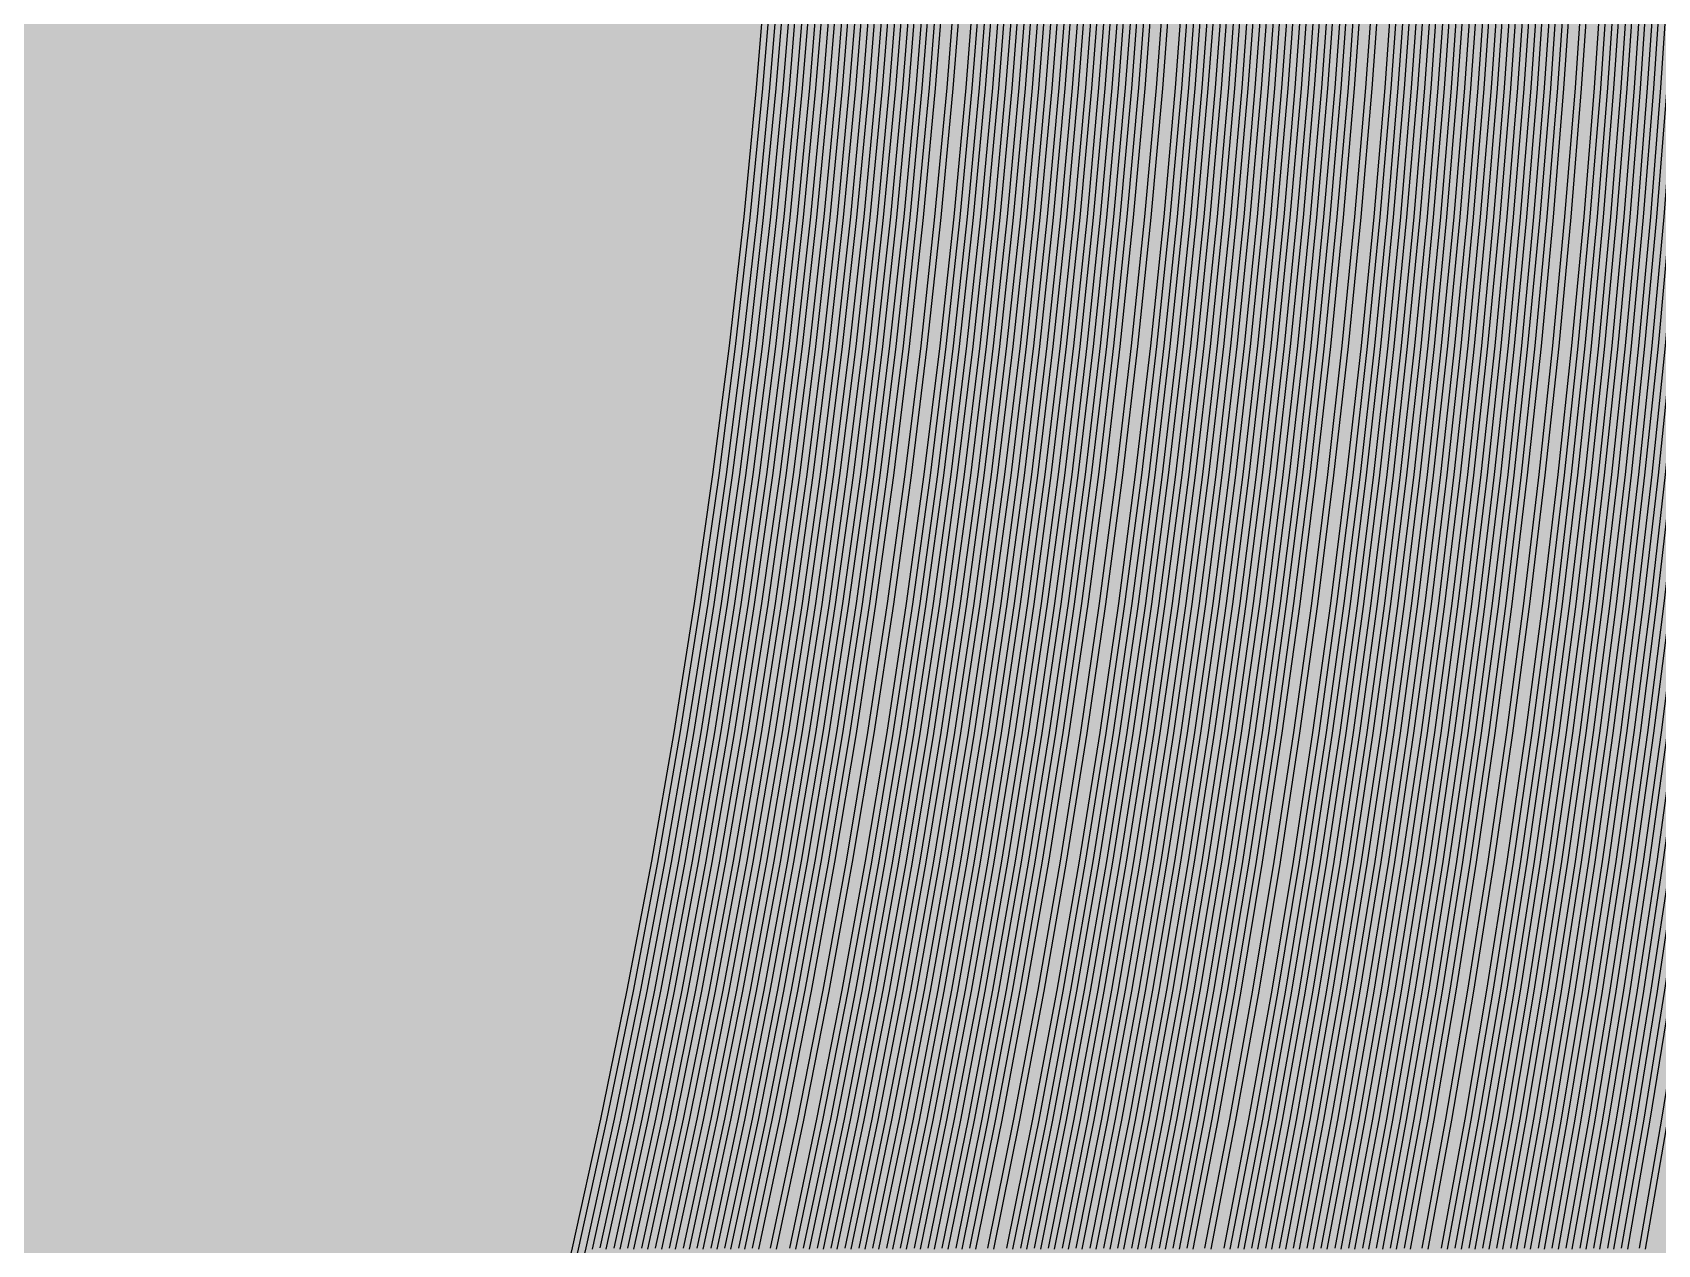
# Model space of a CAD drawing. Header units: metres. Extents: x -7231 to 10969, y -37556 to 1873.
# Drawn here: x -269 to 285, y -578 to -164 of the extents above; entities that cross this region are included whole.
import ezdxf

# ---------------------------------------------------------------- set-up
doc = ezdxf.new("R2010")
doc.units = ezdxf.units.M
doc.layers.add('Metal1', color=4, linetype='CONTINUOUS')
doc.layers.add('Polyimide', color=7, linetype='CONTINUOUS')

msp = doc.modelspace()

# ---------------------------------------------------------------- hatches: boundary and pattern name
at = {"layer": 'Polyimide'}
msp.add_hatch(color=7, dxfattribs=at).paths.add_polyline_path([(4065.69, -468), (4066.67, -501.99), (4068.51, -535.99), (4071.41, -569.99), (4075.54, -603.99), (4081.04, -637.99), (4088.01, -671.99), (4096.52, -705.98), (4106.62, -739.98), (4118.33, -773.98), (4131.63, -807.98), (4146.49, -841.98), (4162.87, -875.98), (4180.68, -909.97), (4199.83, -943.97), (4220.22, -977.97), (4241.73, -1011.97), (4264.21, -1045.97), (4287.52, -1079.96), (4311.51, -1113.96), (4336.01, -1147.96), (4360.86, -1181.96), (4385.88, -1215.96), (4410.89, -1249.96), (4435.74, -1283.95), (4460.24, -1317.95), (4484.23, -1351.95), (4507.54, -1385.95), (4530.02, -1419.95), (4551.53, -1453.94), (4571.92, -1487.94), (4591.07, -1521.94), (4608.88, -1555.94), (4625.26, -1589.94), (4640.12, -1623.94), (4653.42, -1657.93), (4665.13, -1691.93), (4675.23, -1725.93), (4683.74, -1759.93), (4690.71, -1793.93), (4696.21, -1827.93), (4700.34, -1861.92), (4703.24, -1895.92), (4705.08, -1929.92), (4706.06, -1963.92), (4706.44, -1997.92), (4706.5, -2031.91), (4706.5, -4793.02), (4709.95, -4838.39), (4720.22, -4882.71), (4737.08, -4924.98), (4760.13, -4964.2), (4788.85, -4999.49), (4822.58, -5030.03), (4860.53, -5055.12), (4901.85, -5074.18), (4901.85, -5074.18), (4970.68, -5105.23), (5034.7, -5145.26), (5092.76, -5193.54), (5143.8, -5249.19), (5186.89, -5311.2), (5221.24, -5378.44), (5246.23, -5449.69), (5261.41, -5523.66), (5266.5, -5599), (5261.41, -5674.34), (5246.23, -5748.31), (5221.24, -5819.56), (5186.89, -5886.8), (5143.8, -5948.81), (5092.76, -6004.46), (5034.7, -6052.74), (4970.68, -6092.77), (4901.85, -6123.82), (4860.53, -6142.88), (4822.58, -6167.97), (4788.85, -6198.51), (4760.13, -6233.8), (4737.08, -6273.02), (4720.22, -6315.29), (4709.95, -6359.61), (4706.5, -6404.98), (4706.5, -9221.52), (4709.95, -9266.88), (4720.22, -9311.21), (4737.08, -9353.47), (4760.13, -9392.7), (4788.85, -9427.98), (4822.58, -9458.52), (4860.53, -9483.61), (4901.85, -9502.67), (4970.68, -9533.72), (5034.7, -9573.75), (5092.76, -9622.03), (5143.8, -9677.68), (5186.89, -9739.69), (5221.24, -9806.94), (5246.23, -9878.19), (5261.41, -9952.16), (5266.5, -10027.49), (5261.41, -10102.83), (5246.23, -10176.8), (5221.24, -10248.05), (5186.89, -10315.3), (5143.8, -10377.31), (5092.76, -10432.96), (5034.7, -10481.24), (4970.68, -10521.27), (4901.85, -10552.32), (4860.53, -10571.38), (4822.58, -10596.46), (4788.85, -10627), (4760.13, -10662.29), (4737.08, -10701.52), (4720.22, -10743.78), (4709.95, -10788.1), (4706.5, -10833.47), (4706.5, -13650.01), (4709.95, -13695.38), (4720.22, -13739.7), (4737.08, -13781.96), (4760.13, -13821.19), (4788.85, -13856.48), (4822.58, -13887.02), (4860.53, -13912.11), (4901.85, -13931.17), (4970.68, -13962.22), (5034.7, -14002.25), (5092.76, -14050.53), (5143.8, -14106.18), (5186.89, -14168.19), (5221.24, -14235.43), (5246.23, -14306.68), (5261.41, -14380.65), (5266.5, -14455.99), (5261.41, -14531.33), (5246.23, -14605.29), (5221.24, -14676.55), (5186.89, -14743.79), (5143.8, -14805.8), (5092.76, -14861.45), (5034.7, -14909.73), (4970.68, -14949.76), (4901.85, -14980.81), (4860.53, -14999.87), (4822.58, -15024.96), (4788.85, -15055.5), (4760.13, -15090.79), (4737.08, -15130.01), (4720.22, -15172.27), (4709.95, -15216.6), (4706.5, -15261.97), (4706.5, -15455.99), (4720.95, -15750.04), (4764.14, -16041.26), (4835.68, -16326.84), (4934.86, -16604.04), (5060.74, -16870.18), (5212.09, -17122.7), (5387.47, -17359.17), (5585.18, -17577.31), (5803.32, -17775.02), (6039.79, -17950.4), (6292.31, -18101.75), (6558.45, -18227.63), (6835.65, -18326.81), (7121.23, -18398.34), (7412.45, -18441.54), (7706.5, -18455.99), (9969.01, -18455.99), (10047.42, -18459.84), (10125.08, -18471.36), (10201.23, -18490.44), (10275.15, -18516.89), (10346.12, -18550.45), (10413.46, -18590.81), (10476.52, -18637.58), (10534.69, -18690.3), (10587.41, -18748.47), (10634.18, -18811.53), (10674.54, -18878.87), (10708.11, -18949.84), (10734.56, -19023.76), (10753.63, -19099.92), (10765.15, -19177.58), (10769.01, -19255.99), (10769.01, -20895.8), (10730.24, -20951.41), (10694.6, -21009.08), (10662.21, -21068.63), (10633.17, -21129.89), (10607.55, -21192.66), (10585.45, -21256.74), (10566.93, -21321.96), (10552.05, -21388.09), (10540.84, -21454.95), (10533.35, -21522.33), (10529.6, -21590.02), (10529.6, -21657.81), (10533.35, -21725.5), (10540.84, -21792.87), (10552.05, -21859.73), (10566.93, -21925.87), (10585.45, -21991.08), (10607.55, -22055.17), (10633.17, -22117.94), (10662.21, -22179.19), (10694.6, -22238.74), (10730.24, -22296.41), (10769.01, -22352.03), (10769.01, -32454.24), (10728.74, -32510.49), (10691.72, -32568.92), (10658.05, -32629.35), (10627.85, -32691.58), (10601.2, -32755.42), (10578.21, -32820.67), (10558.93, -32887.1), (10543.44, -32954.52), (10531.77, -33022.71), (10523.97, -33091.44), (10520.07, -33160.51), (10520.07, -33229.69), (10523.97, -33298.75), (10531.77, -33367.49), (10543.44, -33435.67), (10558.93, -33503.09), (10578.21, -33569.53), (10601.2, -33634.77), (10627.85, -33698.61), (10658.05, -33760.85), (10691.72, -33821.28), (10728.74, -33879.71), (10769.01, -33935.96), (10769.01, -36556), (10765.15, -36634.41), (10753.63, -36712.07), (10734.56, -36788.23), (10708.11, -36862.15), (10674.54, -36933.12), (10634.18, -37000.46), (10587.41, -37063.51), (10534.69, -37121.69), (10476.52, -37174.41), (10413.46, -37221.18), (10346.12, -37261.54), (10275.15, -37295.1), (10201.23, -37321.55), (10125.08, -37340.63), (10047.42, -37352.15), (9969.01, -37356), (-6231.01, -37356), (-6309.42, -37352.15), (-6387.08, -37340.63), (-6463.23, -37321.55), (-6537.15, -37295.1), (-6608.12, -37261.54), (-6675.46, -37221.18), (-6738.52, -37174.41), (-6796.69, -37121.69), (-6849.41, -37063.51), (-6896.18, -37000.46), (-6936.54, -36933.12), (-6970.11, -36862.15), (-6996.56, -36788.23), (-7015.63, -36712.07), (-7027.15, -36634.41), (-7031.01, -36556), (-7031.01, -33936), (-6990.74, -33879.75), (-6953.7, -33821.31), (-6920.03, -33760.88), (-6889.82, -33698.64), (-6863.18, -33634.8), (-6840.18, -33569.55), (-6820.9, -33503.11), (-6805.4, -33435.69), (-6793.74, -33367.49), (-6785.94, -33298.75), (-6782.03, -33229.68), (-6782.03, -33160.5), (-6785.94, -33091.43), (-6793.74, -33022.69), (-6805.4, -32954.5), (-6820.9, -32887.07), (-6840.18, -32820.63), (-6863.18, -32755.39), (-6889.82, -32691.54), (-6920.03, -32629.3), (-6953.7, -32568.87), (-6990.74, -32510.43), (-7031.01, -32454.18), (-7031.01, -22364.83), (-6990.74, -22308.58), (-6953.7, -22250.14), (-6920.03, -22189.71), (-6889.82, -22127.47), (-6863.18, -22063.62), (-6840.18, -21998.38), (-6820.9, -21931.94), (-6805.4, -21864.51), (-6793.74, -21796.32), (-6785.94, -21727.58), (-6782.03, -21658.51), (-6782.03, -21589.33), (-6785.94, -21520.26), (-6793.74, -21451.52), (-6805.4, -21383.32), (-6820.9, -21315.9), (-6840.18, -21249.46), (-6863.18, -21184.21), (-6889.82, -21120.37), (-6920.03, -21058.13), (-6953.7, -20997.7), (-6990.74, -20939.26), (-7031.01, -20883.01), (-7031.01, -19255.99), (-7027.15, -19177.58), (-7015.63, -19099.92), (-6996.56, -19023.76), (-6970.11, -18949.84), (-6936.54, -18878.87), (-6896.18, -18811.53), (-6849.41, -18748.47), (-6796.69, -18690.3), (-6738.52, -18637.58), (-6675.46, -18590.81), (-6608.12, -18550.45), (-6537.15, -18516.89), (-6463.23, -18490.44), (-6387.08, -18471.36), (-6309.42, -18459.84), (-6231.01, -18455.99), (-3968.5, -18455.99), (-3674.45, -18441.54), (-3383.23, -18398.34), (-3097.65, -18326.81), (-2820.45, -18227.63), (-2554.31, -18101.75), (-2301.79, -17950.4), (-2065.32, -17775.02), (-1847.18, -17577.31), (-1649.47, -17359.17), (-1474.09, -17122.7), (-1322.74, -16870.18), (-1196.86, -16604.04), (-1097.68, -16326.84), (-1026.14, -16041.26), (-982.95, -15750.04), (-968.5, -15455.99), (-968.5, -15261.97), (-971.95, -15216.6), (-982.22, -15172.27), (-999.08, -15130.01), (-1022.13, -15090.79), (-1050.85, -15055.5), (-1084.58, -15024.96), (-1122.53, -14999.87), (-1163.85, -14980.81), (-1232.68, -14949.76), (-1296.7, -14909.73), (-1354.76, -14861.45), (-1405.8, -14805.8), (-1448.89, -14743.79), (-1483.24, -14676.55), (-1508.23, -14605.29), (-1523.41, -14531.33), (-1528.5, -14455.99), (-1523.41, -14380.65), (-1508.23, -14306.68), (-1483.24, -14235.43), (-1448.89, -14168.19), (-1405.8, -14106.18), (-1354.76, -14050.53), (-1296.7, -14002.25), (-1232.68, -13962.22), (-1163.85, -13931.17), (-1122.53, -13912.11), (-1084.58, -13887.02), (-1050.85, -13856.48), (-1022.13, -13821.19), (-999.08, -13781.96), (-982.22, -13739.7), (-971.95, -13695.38), (-968.5, -13650.01), (-968.5, -12309.64), (-971.95, -12264.27), (-982.22, -12219.94), (-999.08, -12177.68), (-1022.13, -12138.46), (-1050.85, -12103.17), (-1084.58, -12072.63), (-1122.53, -12047.54), (-1163.85, -12028.48), (-1232.68, -11997.43), (-1296.7, -11957.4), (-1354.76, -11909.12), (-1405.8, -11853.47), (-1448.89, -11791.46), (-1483.24, -11724.22), (-1508.23, -11652.96), (-1523.41, -11579), (-1528.5, -11503.66), (-1523.41, -11428.32), (-1508.23, -11354.35), (-1483.24, -11283.1), (-1448.89, -11215.86), (-1405.8, -11153.85), (-1354.76, -11098.2), (-1296.7, -11049.92), (-1232.68, -11009.89), (-1163.85, -10978.84), (-1122.53, -10959.78), (-1084.58, -10934.69), (-1050.85, -10904.15), (-1022.13, -10868.86), (-999.08, -10829.63), (-982.22, -10787.37), (-971.95, -10743.05), (-968.5, -10697.68), (-968.5, -9357.31), (-971.95, -9311.94), (-982.22, -9267.62), (-999.08, -9225.35), (-1022.13, -9186.13), (-1050.85, -9150.84), (-1084.58, -9120.3), (-1122.53, -9095.21), (-1163.85, -9076.15), (-1163.85, -9076.15), (-1232.68, -9045.1), (-1296.7, -9005.07), (-1354.76, -8956.79), (-1405.8, -8901.14), (-1448.89, -8839.13), (-1483.24, -8771.89), (-1508.23, -8700.64), (-1523.41, -8626.67), (-1528.5, -8551.33), (-1523.41, -8475.99), (-1508.23, -8402.02), (-1483.24, -8330.77), (-1448.89, -8263.53), (-1405.8, -8201.52), (-1354.76, -8145.87), (-1296.7, -8097.59), (-1232.68, -8057.56), (-1163.85, -8026.51), (-1163.85, -8026.51), (-1122.53, -8007.45), (-1084.58, -7982.36), (-1050.85, -7951.82), (-1022.13, -7916.53), (-999.08, -7877.31), (-982.22, -7835.04), (-971.95, -7790.72), (-968.5, -7745.35), (-968.5, -6404.98), (-971.95, -6359.61), (-982.22, -6315.29), (-999.08, -6273.02), (-1022.13, -6233.8), (-1050.85, -6198.51), (-1084.58, -6167.97), (-1122.53, -6142.88), (-1163.85, -6123.82), (-1163.85, -6123.82), (-1232.68, -6092.77), (-1296.7, -6052.74), (-1354.76, -6004.46), (-1405.8, -5948.81), (-1448.89, -5886.8), (-1483.24, -5819.56), (-1508.23, -5748.31), (-1523.41, -5674.34), (-1528.5, -5599), (-1523.41, -5523.66), (-1508.23, -5449.69), (-1483.24, -5378.44), (-1448.89, -5311.2), (-1405.8, -5249.19), (-1354.76, -5193.54), (-1296.7, -5145.26), (-1232.68, -5105.23), (-1163.85, -5074.18), (-1163.85, -5074.18), (-1122.53, -5055.12), (-1084.58, -5030.03), (-1050.85, -4999.49), (-1022.13, -4964.2), (-999.08, -4924.98), (-982.22, -4882.71), (-971.95, -4838.39), (-968.5, -4793.02), (-968.5, -2031.91), (-968.44, -1997.92), (-968.06, -1963.92), (-967.05, -1929.92), (-965.18, -1895.92), (-962.22, -1861.92), (-958.01, -1827.93), (-952.41, -1793.93), (-945.31, -1759.93), (-936.64, -1725.93), (-926.35, -1691.93), (-914.43, -1657.93), (-900.88, -1623.94), (-885.74, -1589.94), (-869.05, -1555.94), (-850.91, -1521.94), (-831.4, -1487.94), (-810.63, -1453.94), (-788.72, -1419.95), (-765.82, -1385.95), (-742.07, -1351.95), (-717.63, -1317.95), (-692.67, -1283.95), (-667.36, -1249.96), (-641.88, -1215.96), (-616.39, -1181.96), (-591.08, -1147.96), (-566.12, -1113.96), (-541.68, -1079.96), (-517.93, -1045.97), (-495.03, -1011.97), (-473.12, -977.97), (-452.35, -943.97), (-432.84, -909.97), (-414.7, -875.98), (-398.01, -841.98), (-382.87, -807.98), (-369.32, -773.98), (-357.4, -739.98), (-347.11, -705.98), (-338.44, -671.99), (-331.34, -637.99), (-325.74, -603.99), (-321.53, -569.99), (-318.57, -535.99), (-316.7, -501.99), (-315.69, -468), (-315.31, -434), (-315.25, -400), (-315.25, 401), (-315.25, 451), (-315.25, 1644), (-270.25, 1644), (-270.03, 1637.13), (-269.35, 1630.29), (-268.23, 1623.52), (-266.67, 1616.82), (-264.68, 1610.25), (-262.26, 1603.82), (-259.42, 1597.56), (-256.18, 1591.5), (-252.55, 1585.67), (-248.55, 1580.08), (-244.19, 1574.77), (-239.5, 1569.75), (-234.48, 1565.06), (-229.17, 1560.7), (-223.58, 1556.7), (-217.75, 1553.07), (-211.69, 1549.83), (-205.43, 1546.99), (-199, 1544.57), (-192.43, 1542.58), (-185.73, 1541.02), (-178.96, 1539.9), (-172.12, 1539.22), (-165.25, 1539), (-158.38, 1539.22), (-151.54, 1539.9), (-144.77, 1541.02), (-138.07, 1542.58), (-131.5, 1544.57), (-125.07, 1546.99), (-118.81, 1549.83), (-112.75, 1553.07), (-106.92, 1556.7), (-101.33, 1560.7), (-96.02, 1565.06), (-91, 1569.75), (-86.31, 1574.77), (-81.95, 1580.08), (-77.95, 1585.67), (-74.32, 1591.5), (-71.08, 1597.56), (-68.24, 1603.82), (-65.82, 1610.25), (-63.83, 1616.82), (-62.27, 1623.52), (-61.15, 1630.29), (-60.47, 1637.13), (-60.25, 1644), (1853, 1644), (1853, 1573), (3815.25, 1573), (3815.46, 1579.54), (3816.11, 1586.05), (3817.17, 1592.51), (3818.66, 1598.88), (3820.56, 1605.14), (3822.86, 1611.27), (3825.56, 1617.23), (3828.65, 1623), (3832.1, 1628.56), (3835.91, 1633.88), (3840.07, 1638.93), (3844.54, 1643.71), (3849.32, 1648.18), (3854.37, 1652.34), (3859.69, 1656.15), (3865.25, 1659.6), (3871.02, 1662.69), (3876.98, 1665.39), (3883.11, 1667.69), (3889.37, 1669.59), (3895.74, 1671.08), (3902.2, 1672.14), (3908.71, 1672.79), (3915.25, 1673), (3921.79, 1672.79), (3928.3, 1672.14), (3934.76, 1671.08), (3941.13, 1669.59), (3947.39, 1667.69), (3953.52, 1665.39), (3959.48, 1662.69), (3965.25, 1659.6), (3970.81, 1656.15), (3976.13, 1652.34), (3981.18, 1648.18), (3985.96, 1643.71), (3990.43, 1638.93), (3994.59, 1633.88), (3998.4, 1628.56), (4001.85, 1623), (4004.94, 1617.23), (4007.64, 1611.27), (4009.94, 1605.14), (4011.84, 1598.88), (4013.33, 1592.51), (4014.39, 1586.05), (4015.04, 1579.54), (4015.25, 1573), (4065.25, 1573), (4065.25, 451), (4065.25, 401), (4065.25, -400), (4065.31, -434), (4065.69, -468)])

# ---------------------------------------------------------------- linework, layer by layer
at = {"layer": 'Metal1'}
for points in [[(-276.19, -1151.13), (-257.02, -1107.12), (-238.63, -1063.12), (-221, -1019.11), (-204.12, -975.11), (-187.98, -931.1), (-172.59, -887.1), (-157.93, -843.09), (-143.99, -799.09), (-130.78, -755.08), (-118.27, -711.08), (-106.48, -667.07), (-95.39, -623.07), (-84.99, -579.06), (-75.29, -535.06), (-66.27, -491.05), (-57.94, -447.05), (-50.29, -403.05), (-43.32, -359.04), (-37.02, -315.04), (-31.39, -271.03), (-26.42, -227.03), (-22.13, -183.02), (-18.5, -139.02)], [(-16.5, -139.17), (-20.14, -183.2), (-24.43, -227.24), (-29.4, -271.27), (-35.03, -315.31), (-41.34, -359.34), (-48.32, -403.37), (-55.97, -447.41), (-64.31, -491.44), (-73.33, -535.47), (-83.04, -579.51), (-93.44, -623.54), (-104.54, -667.58), (-116.35, -711.61), (-128.86, -755.64), (-142.08, -799.68), (-156.03, -843.71), (-170.7, -887.74), (-186.1, -931.78), (-202.24, -975.81), (-219.13, -1019.84), (-236.78, -1063.87), (-255.19, -1107.91), (-274.36, -1151.94)], [(-270.87, -1151.13), (-251.76, -1107.12), (-233.42, -1063.12), (-215.84, -1019.11), (-199.01, -975.11), (-182.93, -931.1), (-167.59, -887.1), (-152.97, -843.09), (-139.08, -799.09), (-125.9, -755.08), (-113.44, -711.08), (-101.68, -667.07), (-90.62, -623.07), (-80.26, -579.06), (-70.59, -535.06), (-61.6, -491.05), (-53.29, -447.05), (-45.67, -403.05), (-38.71, -359.04), (-32.43, -315.04), (-26.82, -271.03), (-21.87, -227.03), (-17.59, -183.02), (-13.97, -139.02)], [(-11.98, -139.17), (-15.6, -183.2), (-19.88, -227.24), (-24.83, -271.27), (-30.45, -315.31), (-36.74, -359.34), (-43.69, -403.37), (-51.32, -447.41), (-59.64, -491.44), (-68.63, -535.47), (-78.31, -579.51)], [(-75.53, -579.06), (-65.88, -535.06), (-56.92, -491.06), (-48.65, -447.05), (-41.04, -403.05), (-34.11, -359.04), (-27.85, -315.04), (-22.25, -271.03), (-17.32, -227.03), (-13.05, -183.03), (-9.45, -139.02)], [(-7.45, -139.17), (-11.06, -183.2), (-15.33, -227.24), (-20.27, -271.27), (-25.87, -315.31), (-32.13, -359.34), (-39.07, -403.37), (-46.68, -447.41), (-54.96, -491.44), (-63.93, -535.47), (-73.58, -579.51)], [(-70.8, -579.07), (-61.18, -535.06), (-52.25, -491.06), (-44, -447.05), (-36.42, -403.05), (-29.51, -359.04), (-23.27, -315.04), (-17.69, -271.03), (-12.77, -227.03), (-8.52, -183.03), (-4.92, -139.02)], [(-2.93, -139.17), (-6.53, -183.2), (-10.78, -227.24), (-15.7, -271.27), (-21.28, -315.3), (-27.53, -359.34), (-34.44, -403.37), (-42.03, -447.41), (-50.29, -491.44), (-59.23, -535.47), (-68.84, -579.51)], [(-66.06, -579.07), (-56.48, -535.06), (-47.58, -491.06), (-39.35, -447.05), (-31.79, -403.05), (-24.91, -359.04), (-18.68, -315.04), (-13.12, -271.03), (-8.22, -227.03), (-3.98, -183.03), (-0.39, -139.02)], [(1.6, -139.17), (-1.99, -183.2), (-6.23, -227.24), (-11.14, -271.27), (-16.7, -315.3), (-22.93, -359.34), (-29.82, -403.37), (-37.38, -447.41), (-45.61, -491.44), (-54.52, -535.47), (-64.11, -579.51)], [(-61.33, -579.07), (-51.78, -535.06), (-42.9, -491.06), (-34.7, -447.05), (-27.17, -403.05), (-20.3, -359.04), (-14.1, -315.04), (-8.56, -271.03), (-3.67, -227.03), (0.56, -183.03), (4.13, -139.02)], [(6.13, -139.17), (2.55, -183.2), (-1.68, -227.24), (-6.57, -271.27), (-12.12, -315.3), (-18.33, -359.34), (-25.2, -403.37), (-32.73, -447.4), (-40.94, -491.44), (-49.82, -535.47), (-59.38, -579.51)], [(-56.6, -579.07), (-47.08, -535.06), (-38.23, -491.06), (-30.05, -447.05), (-22.55, -403.05), (-15.7, -359.04), (-9.52, -315.04), (-3.99, -271.04), (0.88, -227.03), (5.09, -183.03), (8.66, -139.02)], [(10.65, -139.17), (7.08, -183.2), (2.87, -227.24), (-2.01, -271.27), (-7.53, -315.3), (-13.72, -359.34), (-20.57, -403.37), (-28.08, -447.4), (-36.27, -491.44), (-45.12, -535.47), (-54.65, -579.5)], [(-51.87, -579.07), (-42.38, -535.06), (-33.56, -491.06), (-25.41, -447.05), (-17.92, -403.05), (-11.1, -359.04), (-4.93, -315.04), (0.57, -271.04), (5.43, -227.03), (9.63, -183.03), (13.18, -139.02)], [(15.18, -139.17), (11.62, -183.2), (7.42, -227.24), (2.56, -271.27), (-2.95, -315.3), (-9.12, -359.34), (-15.95, -403.37), (-23.44, -447.4), (-31.59, -491.44), (-40.42, -535.47), (-49.92, -579.5)], [(-47.14, -579.07), (-37.67, -535.06), (-28.88, -491.06), (-20.76, -447.05), (-13.3, -403.05), (-6.5, -359.05), (-0.35, -315.04), (5.14, -271.04), (9.98, -227.03), (14.17, -183.03), (17.71, -139.02)], [(19.7, -139.17), (16.16, -183.2), (11.97, -227.24), (7.12, -271.27), (1.63, -315.3), (-4.52, -359.34), (-11.32, -403.37), (-18.79, -447.4), (-26.92, -491.44), (-35.72, -535.47), (-45.18, -579.5)], [(-42.41, -579.07), (-32.97, -535.06), (-24.21, -491.06), (-16.11, -447.05), (-8.67, -403.05), (-1.89, -359.05), (4.23, -315.04), (9.7, -271.04), (14.53, -227.03), (18.7, -183.03), (22.23, -139.02)], [(24.23, -139.17), (20.7, -183.2), (16.52, -227.24), (11.69, -271.27), (6.21, -315.3), (0.09, -359.34), (-6.7, -403.37), (-14.14, -447.4), (-22.24, -491.44), (-31.01, -535.47), (-40.45, -579.5)], [(-37.67, -579.07), (-28.27, -535.06), (-19.54, -491.06), (-11.46, -447.06), (-4.05, -403.05), (2.71, -359.05), (8.81, -315.04), (14.27, -271.04), (19.08, -227.03), (23.24, -183.03), (26.76, -139.02)], [(28.75, -139.17), (25.23, -183.2), (21.07, -227.23), (16.26, -271.27), (10.8, -315.3), (4.69, -359.34), (-2.07, -403.37), (-9.49, -447.4), (-17.57, -491.44), (-26.31, -535.47), (-35.72, -579.5)], [(-32.94, -579.07), (-23.57, -535.07), (-14.86, -491.06), (-6.81, -447.06), (0.58, -403.05), (7.31, -359.05), (13.4, -315.04), (18.84, -271.04), (23.63, -227.03), (27.78, -183.03), (31.28, -139.02)], [(33.28, -139.17), (29.77, -183.2), (25.62, -227.23), (20.82, -271.27), (15.38, -315.3), (9.29, -359.33), (2.55, -403.37), (-4.84, -447.4), (-12.9, -491.43), (-21.61, -535.47), (-30.99, -579.5)], [(-28.21, -579.07), (-18.87, -535.07), (-10.19, -491.06), (-2.17, -447.06), (5.2, -403.05), (11.91, -359.05), (17.98, -315.04), (23.4, -271.04), (28.18, -227.03), (32.31, -183.03), (35.81, -139.02)], [(37.81, -139.17), (34.31, -183.2), (30.17, -227.23), (25.39, -271.27), (19.96, -315.3), (13.89, -359.33), (7.17, -403.37), (-0.2, -447.4), (-8.22, -491.43), (-16.91, -535.47), (-26.26, -579.5)], [(-23.48, -579.07), (-14.17, -535.07), (-5.51, -491.06), (2.48, -447.06), (9.82, -403.05), (16.52, -359.05), (22.56, -315.04), (27.97, -271.04), (32.73, -227.03), (36.85, -183.03), (40.34, -139.02)], [(42.33, -139.17), (38.84, -183.2), (34.72, -227.23), (29.95, -271.27), (24.55, -315.3), (18.5, -359.33), (11.8, -403.37), (4.45, -447.4), (-3.55, -491.43), (-12.21, -535.47), (-21.52, -579.5)], [(-17.39, -579.07), (-8.09, -535.07), (0.56, -491.06), (8.54, -447.06), (15.87, -403.05), (22.56, -359.05), (28.6, -315.04), (33.99, -271.04), (38.75, -227.03), (42.87, -183.03), (46.35, -139.02)], [(48.34, -139.17), (44.86, -183.2), (40.74, -227.23), (35.98, -271.27), (30.58, -315.3), (24.54, -359.33), (17.85, -403.37), (10.51, -447.4), (2.52, -491.43), (-6.13, -535.47), (-15.43, -579.5)], [(-10.84, -579.07), (-1.55, -535.07), (7.09, -491.06), (15.07, -447.06), (22.4, -403.05), (29.08, -359.05), (35.11, -315.04), (40.51, -271.04), (45.26, -227.03), (49.37, -183.03), (52.85, -139.02)], [(54.85, -139.17), (51.37, -183.2), (47.25, -227.23), (42.49, -271.27), (37.1, -315.3), (31.06, -359.33), (24.37, -403.37), (17.04, -447.4), (9.06, -491.43), (0.41, -535.47), (-8.89, -579.5)], [(-6.11, -579.07), (3.16, -535.07), (11.76, -491.06), (19.72, -447.06), (27.02, -403.05), (33.68, -359.05), (39.7, -315.04), (45.07, -271.04), (49.81, -227.03), (53.91, -183.03), (57.38, -139.02)], [(59.37, -139.17), (55.9, -183.2), (51.8, -227.23), (47.06, -271.27), (41.68, -315.3), (35.66, -359.33), (29, -403.37), (21.69, -447.4), (13.73, -491.43), (5.12, -535.47), (-4.15, -579.5)], [(-1.38, -579.07), (7.86, -535.07), (16.44, -491.06), (24.37, -447.06), (31.65, -403.05), (38.28, -359.05), (44.28, -315.04), (49.64, -271.04), (54.36, -227.03), (58.45, -183.03), (61.9, -139.02)], [(63.9, -139.17), (60.44, -183.2), (56.35, -227.23), (51.62, -271.27), (46.26, -315.3), (40.26, -359.33), (33.62, -403.37), (26.34, -447.4), (18.4, -491.43), (9.82, -535.47), (0.58, -579.5)], [(3.36, -579.07), (12.56, -535.07), (21.11, -491.06), (29.01, -447.06), (36.27, -403.05), (42.89, -359.05), (48.86, -315.04), (54.2, -271.04), (58.91, -227.03), (62.98, -183.03), (66.43, -139.02)], [(68.42, -139.17), (64.98, -183.2), (60.9, -227.23), (56.19, -271.27), (50.85, -315.3), (44.87, -359.33), (38.25, -403.37), (30.98, -447.4), (23.08, -491.43), (14.52, -535.46), (5.31, -579.5)], [(8.09, -579.07), (17.26, -535.07), (25.78, -491.06), (33.66, -447.06), (40.89, -403.05), (47.49, -359.05), (53.44, -315.04), (58.77, -271.04), (63.46, -227.03), (67.52, -183.03), (70.95, -139.02)], [(72.95, -139.17), (69.51, -183.2), (65.45, -227.23), (60.75, -271.27), (55.43, -315.3), (49.47, -359.33), (42.87, -403.36), (35.63, -447.4), (27.75, -491.43), (19.22, -535.46), (10.04, -579.5)], [(12.82, -579.08), (21.96, -535.07), (30.46, -491.07), (38.31, -447.06), (45.52, -403.05), (52.09, -359.05), (58.03, -315.04), (63.33, -271.04), (68.01, -227.03), (72.06, -183.03), (75.48, -139.02)], [(77.47, -139.17), (74.05, -183.2), (70, -227.23), (65.32, -271.27), (60.01, -315.3), (54.07, -359.33), (47.49, -403.36), (40.28, -447.4), (32.42, -491.43), (23.92, -535.46), (14.77, -579.5)], [(17.55, -579.08), (26.66, -535.07), (35.13, -491.07), (42.96, -447.06), (50.14, -403.06), (56.69, -359.05), (62.61, -315.05), (67.9, -271.04), (72.56, -227.04), (76.59, -183.03), (80, -139.03)], [(82, -139.17), (78.59, -183.2), (74.55, -227.23), (69.89, -271.26), (64.59, -315.3), (58.67, -359.33), (52.12, -403.36), (44.93, -447.4), (37.1, -491.43), (28.63, -535.46), (19.51, -579.5)], [(22.28, -579.08), (31.37, -535.07), (39.81, -491.07), (47.6, -447.06), (54.77, -403.06), (61.3, -359.05), (67.19, -315.05), (72.46, -271.04), (77.11, -227.04), (81.13, -183.03), (84.53, -139.03)], [(86.53, -139.17), (83.12, -183.2), (79.1, -227.23), (74.45, -271.26), (69.18, -315.3), (63.28, -359.33), (56.74, -403.36), (49.58, -447.4), (41.77, -491.43), (33.33, -535.46), (24.24, -579.49)], [(27.01, -579.08), (36.07, -535.07), (44.48, -491.07), (52.25, -447.06), (59.39, -403.06), (65.9, -359.05), (71.78, -315.05), (77.03, -271.04), (81.66, -227.04), (85.67, -183.03), (89.06, -139.03)], [(91.05, -139.17), (87.66, -183.2), (83.65, -227.23), (79.02, -271.26), (73.76, -315.3), (67.88, -359.33), (61.37, -403.36), (54.22, -447.4), (46.45, -491.43), (38.03, -535.46), (28.97, -579.49)], [(31.75, -579.08), (40.77, -535.07), (49.15, -491.07), (56.9, -447.06), (64.02, -403.06), (70.5, -359.05), (76.36, -315.05), (81.6, -271.04), (86.21, -227.04), (90.2, -183.03), (93.58, -139.03)], [(95.58, -139.16), (92.2, -183.2), (88.2, -227.23), (83.58, -271.26), (78.34, -315.3), (72.48, -359.33), (65.99, -403.36), (58.87, -447.4), (51.12, -491.43), (42.73, -535.46), (33.7, -579.49)], [(36.48, -579.08), (45.47, -535.07), (53.83, -491.07), (61.55, -447.06), (68.64, -403.06), (75.1, -359.05), (80.94, -315.05), (86.16, -271.04), (90.76, -227.04), (94.74, -183.03), (98.11, -139.03)], [(100.1, -139.16), (96.73, -183.2), (92.75, -227.23), (88.15, -271.26), (82.93, -315.3), (77.08, -359.33), (70.62, -403.36), (63.52, -447.39), (55.79, -491.43), (47.43, -535.46), (38.43, -579.49)], [(41.21, -579.08), (50.17, -535.07), (58.5, -491.07), (66.2, -447.06), (73.26, -403.06), (79.71, -359.05), (85.53, -315.05), (90.73, -271.04), (95.31, -227.04), (99.28, -183.03), (102.63, -139.03)], [(104.63, -139.16), (101.27, -183.2), (97.3, -227.23), (92.71, -271.26), (87.51, -315.3), (81.69, -359.33), (75.24, -403.36), (68.17, -447.39), (60.47, -491.43), (52.14, -535.46), (43.17, -579.49)], [(45.94, -579.08), (54.87, -535.07), (63.17, -491.07), (70.84, -447.06), (77.89, -403.06), (84.31, -359.05), (90.11, -315.05), (95.29, -271.04), (99.86, -227.04), (103.81, -183.03), (107.16, -139.03)], [(109.15, -139.16), (105.81, -183.2), (101.85, -227.23), (97.28, -271.26), (92.09, -315.3), (86.29, -359.33), (79.86, -403.36), (72.82, -447.39), (65.14, -491.43), (56.84, -535.46), (47.9, -579.49)], [(50.67, -579.08), (59.58, -535.08), (67.85, -491.07), (75.49, -447.06), (82.51, -403.06), (88.91, -359.05), (94.69, -315.05), (99.86, -271.04), (104.41, -227.04), (108.35, -183.03), (111.68, -139.03)], [(113.68, -139.16), (110.34, -183.2), (106.4, -227.23), (101.85, -271.26), (96.68, -315.29), (90.89, -359.33), (84.49, -403.36), (77.46, -447.39), (69.82, -491.43), (61.54, -535.46), (52.63, -579.49)], [(56.77, -579.08), (65.66, -535.08), (73.92, -491.07), (81.55, -447.06), (88.56, -403.06), (94.95, -359.05), (100.72, -315.05), (105.88, -271.04), (110.43, -227.04), (114.37, -183.03), (117.69, -139.03)], [(119.69, -139.16), (116.36, -183.2), (112.42, -227.23), (107.87, -271.26), (102.71, -315.29), (96.93, -359.33), (90.54, -403.36), (83.52, -447.39), (75.89, -491.43), (67.62, -535.46), (58.72, -579.49)], [(63.31, -579.08), (72.2, -535.08), (80.45, -491.07), (88.08, -447.06), (95.09, -403.06), (101.47, -359.05), (107.24, -315.05), (112.4, -271.04), (116.94, -227.04), (120.87, -183.03), (124.2, -139.03)], [(126.19, -139.16), (122.87, -183.2), (118.93, -227.23), (114.38, -271.26), (109.23, -315.29), (103.45, -359.33), (97.06, -403.36), (90.05, -447.39), (82.42, -491.43), (74.16, -535.46), (65.27, -579.49)], [(68.04, -579.08), (76.9, -535.08), (85.13, -491.07), (92.73, -447.07), (99.71, -403.06), (106.07, -359.05), (111.82, -315.05), (116.96, -271.04), (121.49, -227.04), (125.41, -183.03), (128.72, -139.03)], [(130.72, -139.16), (127.4, -183.2), (123.48, -227.23), (118.95, -271.26), (113.81, -315.29), (108.06, -359.33), (101.69, -403.36), (94.7, -447.39), (87.09, -491.42), (78.86, -535.46), (70, -579.49)], [(72.78, -579.08), (81.6, -535.08), (89.8, -491.07), (97.38, -447.07), (104.33, -403.06), (110.68, -359.05), (116.41, -315.05), (121.53, -271.04), (126.04, -227.04), (129.95, -183.03), (133.25, -139.03)], [(135.25, -139.16), (131.94, -183.2), (128.03, -227.23), (123.52, -271.26), (118.39, -315.29), (112.66, -359.33), (106.31, -403.36), (99.35, -447.39), (91.77, -491.42), (83.56, -535.46), (74.73, -579.49)], [(77.51, -579.08), (86.3, -535.08), (94.47, -491.07), (102.02, -447.07), (108.96, -403.06), (115.28, -359.06), (120.99, -315.05), (126.09, -271.04), (130.59, -227.04), (134.48, -183.03), (137.78, -139.03)], [(139.77, -139.16), (136.48, -183.2), (132.58, -227.23), (128.08, -271.26), (122.98, -315.29), (117.26, -359.33), (110.94, -403.36), (104, -447.39), (96.44, -491.42), (88.27, -535.46), (79.47, -579.49)], [(82.24, -579.08), (91, -535.08), (99.15, -491.07), (106.67, -447.07), (113.58, -403.06), (119.88, -359.06), (125.57, -315.05), (130.66, -271.04), (135.14, -227.04), (139.02, -183.03), (142.3, -139.03)], [(144.3, -139.16), (141.01, -183.2), (137.13, -227.23), (132.65, -271.26), (127.56, -315.29), (121.86, -359.33), (115.56, -403.36), (108.65, -447.39), (101.12, -491.42), (92.97, -535.46), (84.2, -579.49)], [(86.97, -579.08), (95.7, -535.08), (103.82, -491.07), (111.32, -447.07), (118.21, -403.06), (124.48, -359.06), (130.16, -315.05), (135.22, -271.04), (139.69, -227.04), (143.56, -183.03), (146.83, -139.03)], [(148.82, -139.16), (145.55, -183.2), (141.68, -227.23), (137.21, -271.26), (132.14, -315.29), (126.47, -359.33), (120.18, -403.36), (113.29, -447.39), (105.79, -491.42), (97.67, -535.45), (88.93, -579.49)], [(91.7, -579.09), (100.41, -535.08), (108.49, -491.07), (115.97, -447.07), (122.83, -403.06), (129.09, -359.06), (134.74, -315.05), (139.79, -271.05), (144.24, -227.04), (148.09, -183.03), (151.35, -139.03)], [(153.35, -139.16), (150.09, -183.19), (146.23, -227.23), (141.78, -271.26), (136.72, -315.29), (131.07, -359.32), (124.81, -403.36), (117.94, -447.39), (110.46, -491.42), (102.37, -535.45), (93.66, -579.49)], [(96.43, -579.09), (105.11, -535.08), (113.17, -491.07), (120.62, -447.07), (127.45, -403.06), (133.69, -359.06), (139.32, -315.05), (144.36, -271.05), (148.79, -227.04), (152.63, -183.03), (155.88, -139.03)], [(157.87, -139.16), (154.62, -183.19), (150.78, -227.23), (146.34, -271.26), (141.31, -315.29), (135.67, -359.32), (129.43, -403.36), (122.59, -447.39), (115.14, -491.42), (107.07, -535.45), (98.39, -579.49)], [(101.17, -579.09), (109.81, -535.08), (117.84, -491.07), (125.26, -447.07), (132.08, -403.06), (138.29, -359.06), (143.91, -315.05), (148.92, -271.05), (153.34, -227.04), (157.17, -183.03), (160.4, -139.03)], [(162.4, -139.16), (159.16, -183.19), (155.33, -227.23), (150.91, -271.26), (145.89, -315.29), (140.27, -359.32), (134.06, -403.36), (127.24, -447.39), (119.81, -491.42), (111.77, -535.45), (103.13, -579.49)], [(105.9, -579.09), (114.51, -535.08), (122.51, -491.08), (129.91, -447.07), (136.7, -403.06), (142.89, -359.06), (148.49, -315.05), (153.49, -271.05), (157.89, -227.04), (161.7, -183.03), (164.93, -139.03)], [(166.92, -139.16), (163.7, -183.19), (159.88, -227.23), (155.47, -271.26), (150.47, -315.29), (144.88, -359.32), (138.68, -403.36), (131.89, -447.39), (124.48, -491.42), (116.48, -535.45), (107.86, -579.48)], [(110.63, -579.09), (119.21, -535.08), (127.19, -491.08), (134.56, -447.07), (141.33, -403.06), (147.5, -359.06), (153.07, -315.05), (158.05, -271.05), (162.44, -227.04), (166.24, -183.03), (169.45, -139.03)], [(171.45, -139.16), (168.24, -183.19), (164.43, -227.23), (160.04, -271.26), (155.06, -315.29), (149.48, -359.32), (143.31, -403.36), (136.53, -447.39), (129.16, -491.42), (121.18, -535.45), (112.59, -579.48)], [(115.36, -579.09), (123.91, -535.08), (131.86, -491.08), (139.21, -447.07), (145.95, -403.06), (152.1, -359.06), (157.65, -315.05), (162.62, -271.05), (166.99, -227.04), (170.78, -183.04), (173.98, -139.03)], [(175.98, -139.16), (172.77, -183.19), (168.98, -227.23), (164.61, -271.26), (159.64, -315.29), (154.08, -359.32), (147.93, -403.35), (141.18, -447.39), (133.83, -491.42), (125.88, -535.45), (117.32, -579.48)], [(120.09, -579.09), (128.62, -535.08), (136.54, -491.08), (143.85, -447.07), (150.58, -403.07), (156.7, -359.06), (162.24, -315.05), (167.18, -271.05), (171.54, -227.04), (175.32, -183.04), (178.51, -139.03)], [(180.5, -139.16), (177.31, -183.19), (173.53, -227.23), (169.17, -271.26), (164.22, -315.29), (158.68, -359.32), (152.55, -403.35), (145.83, -447.39), (138.51, -491.42), (130.58, -535.45), (122.05, -579.48)], [(124.82, -579.09), (133.32, -535.08), (141.21, -491.08), (148.5, -447.07), (155.2, -403.07), (161.3, -359.06), (166.82, -315.05), (171.75, -271.05), (176.09, -227.04), (179.85, -183.04), (183.03, -139.03)], [(185.03, -139.16), (181.85, -183.19), (178.08, -227.23), (173.74, -271.26), (168.81, -315.29), (163.29, -359.32), (157.18, -403.35), (150.48, -447.39), (143.18, -491.42), (135.28, -535.45), (126.78, -579.48)], [(130.92, -579.09), (139.4, -535.08), (147.28, -491.08), (154.56, -447.07), (161.25, -403.07), (167.35, -359.06), (172.85, -315.05), (177.77, -271.05), (182.11, -227.04), (185.87, -183.04), (189.04, -139.03)], [(191.04, -139.16), (187.86, -183.19), (184.1, -227.22), (179.76, -271.26), (174.84, -315.29), (169.33, -359.32), (163.23, -403.35), (156.54, -447.39), (149.25, -491.42), (141.36, -535.45), (132.88, -579.48)], [(137.46, -579.09), (145.94, -535.08), (153.81, -491.08), (161.09, -447.07), (167.77, -403.07), (173.87, -359.06), (179.37, -315.05), (184.29, -271.05), (188.62, -227.04), (192.37, -183.04), (195.55, -139.03)], [(197.54, -139.16), (194.37, -183.19), (190.61, -227.22), (186.28, -271.26), (181.36, -315.29), (175.85, -359.32), (169.75, -403.35), (163.07, -447.39), (155.78, -491.42), (147.91, -535.45), (139.42, -579.48)], [(142.19, -579.09), (150.64, -535.08), (158.49, -491.08), (165.74, -447.07), (172.4, -403.07), (178.47, -359.06), (183.95, -315.05), (188.85, -271.05), (193.17, -227.04), (196.91, -183.04), (200.07, -139.03)], [(202.07, -139.16), (198.9, -183.19), (195.16, -227.22), (190.84, -271.26), (185.94, -315.29), (180.45, -359.32), (174.38, -403.35), (167.71, -447.38), (160.46, -491.42), (152.61, -535.45), (144.16, -579.48)], [(146.93, -579.09), (155.34, -535.09), (163.16, -491.08), (170.39, -447.07), (177.02, -403.07), (183.07, -359.06), (188.54, -315.05), (193.42, -271.05), (197.72, -227.04), (201.45, -183.04), (204.6, -139.03)], [(206.59, -139.16), (203.44, -183.19), (199.71, -227.22), (195.41, -271.26), (190.52, -315.29), (185.05, -359.32), (179, -403.35), (172.36, -447.38), (165.13, -491.42), (157.31, -535.45), (148.89, -579.48)], [(151.66, -579.09), (160.04, -535.09), (167.83, -491.08), (175.03, -447.07), (181.65, -403.07), (187.67, -359.06), (193.12, -315.06), (197.98, -271.05), (202.27, -227.04), (205.98, -183.04), (209.12, -139.03)], [(211.12, -139.16), (207.98, -183.19), (204.26, -227.22), (199.97, -271.26), (195.11, -315.29), (189.66, -359.32), (183.63, -403.35), (177.01, -447.38), (169.81, -491.42), (162.01, -535.45), (153.62, -579.48)], [(156.39, -579.09), (164.75, -535.09), (172.51, -491.08), (179.68, -447.07), (186.27, -403.07), (192.28, -359.06), (197.7, -315.06), (202.55, -271.05), (206.82, -227.04), (210.52, -183.04), (213.65, -139.03)], [(215.64, -139.16), (212.52, -183.19), (208.81, -227.22), (204.54, -271.26), (199.69, -315.29), (194.26, -359.32), (188.25, -403.35), (181.66, -447.38), (174.48, -491.42), (166.71, -535.45), (158.35, -579.48)], [(161.12, -579.09), (169.45, -535.09), (177.18, -491.08), (184.33, -447.07), (190.89, -403.07), (196.88, -359.06), (202.28, -315.06), (207.12, -271.05), (211.37, -227.04), (215.06, -183.04), (218.17, -139.03)], [(220.17, -139.16), (217.05, -183.19), (213.36, -227.22), (209.1, -271.26), (204.27, -315.29), (198.86, -359.32), (192.87, -403.35), (186.31, -447.38), (179.15, -491.41), (171.41, -535.45), (163.08, -579.48)], [(165.85, -579.09), (174.15, -535.09), (181.86, -491.08), (188.98, -447.08), (195.52, -403.07), (201.48, -359.06), (206.87, -315.06), (211.68, -271.05), (215.92, -227.04), (219.59, -183.04), (222.7, -139.03)], [(224.7, -139.16), (221.59, -183.19), (217.91, -227.22), (213.67, -271.25), (208.85, -315.29), (203.46, -359.32), (197.5, -403.35), (190.95, -447.38), (183.83, -491.41), (176.12, -535.45), (167.82, -579.48)], [(170.58, -579.09), (178.85, -535.09), (186.53, -491.08), (193.63, -447.08), (200.14, -403.07), (206.08, -359.06), (211.45, -315.06), (216.25, -271.05), (220.47, -227.04), (224.13, -183.04), (227.23, -139.03)], [(229.22, -139.16), (226.13, -183.19), (222.46, -227.22), (218.24, -271.25), (213.44, -315.29), (208.07, -359.32), (202.12, -403.35), (195.6, -447.38), (188.5, -491.41), (180.82, -535.45), (172.55, -579.48)], [(175.32, -579.1), (183.55, -535.09), (191.2, -491.08), (198.27, -447.08), (204.77, -403.07), (210.69, -359.06), (216.03, -315.06), (220.81, -271.05), (225.02, -227.04), (228.67, -183.04), (231.75, -139.03)], [(233.75, -139.16), (230.66, -183.19), (227.01, -227.22), (222.8, -271.25), (218.02, -315.29), (212.67, -359.32), (206.75, -403.35), (200.25, -447.38), (193.18, -491.41), (185.52, -535.44), (177.28, -579.48)], [(180.05, -579.1), (188.25, -535.09), (195.88, -491.08), (202.92, -447.08), (209.39, -403.07), (215.29, -359.06), (220.62, -315.06), (225.38, -271.05), (229.57, -227.04), (233.21, -183.04), (236.28, -139.03)], [(238.27, -139.16), (235.2, -183.19), (231.57, -227.22), (227.37, -271.25), (222.6, -315.29), (217.27, -359.32), (211.37, -403.35), (204.9, -447.38), (197.85, -491.41), (190.22, -535.44), (182.01, -579.48)], [(184.78, -579.1), (192.95, -535.09), (200.55, -491.08), (207.57, -447.08), (214.02, -403.07), (219.89, -359.06), (225.2, -315.06), (229.94, -271.05), (234.12, -227.05), (237.74, -183.04), (240.8, -139.03)], [(242.8, -139.16), (239.74, -183.19), (236.12, -227.22), (231.93, -271.25), (227.19, -315.28), (221.88, -359.32), (216, -403.35), (209.55, -447.38), (202.52, -491.41), (194.92, -535.44), (186.74, -579.47)], [(189.51, -579.1), (197.66, -535.09), (205.22, -491.08), (212.22, -447.08), (218.64, -403.07), (224.49, -359.06), (229.78, -315.06), (234.51, -271.05), (238.67, -227.05), (242.28, -183.04), (245.33, -139.03)], [(247.32, -139.16), (244.27, -183.19), (240.67, -227.22), (236.5, -271.25), (231.77, -315.28), (226.48, -359.32), (220.62, -403.35), (214.19, -447.38), (207.2, -491.41), (199.63, -535.44), (191.48, -579.47)], [(194.24, -579.1), (202.36, -535.09), (209.9, -491.09), (216.87, -447.08), (223.26, -403.07), (229.1, -359.07), (234.37, -315.06), (239.07, -271.05), (243.22, -227.05), (246.82, -183.04), (249.85, -139.03)], [(251.85, -139.16), (248.81, -183.19), (245.22, -227.22), (241.06, -271.25), (236.35, -315.28), (231.08, -359.32), (225.24, -403.35), (218.84, -447.38), (211.87, -491.41), (204.33, -535.44), (196.21, -579.47)], [(198.97, -579.1), (207.06, -535.09), (214.57, -491.09), (221.51, -447.08), (227.89, -403.07), (233.7, -359.07), (238.95, -315.06), (243.64, -271.05), (247.77, -227.05), (251.35, -183.04), (254.38, -139.03)], [(256.37, -139.16), (253.35, -183.19), (249.77, -227.22), (245.63, -271.25), (240.94, -315.28), (235.68, -359.32), (229.87, -403.35), (223.49, -447.38), (216.54, -491.41), (209.03, -535.44), (200.94, -579.47)], [(205.07, -579.1), (213.14, -535.09), (220.64, -491.09), (227.57, -447.08), (233.94, -403.07), (239.74, -359.07), (244.98, -315.06), (249.67, -271.05), (253.79, -227.05), (257.37, -183.04), (260.39, -139.03)], [(262.39, -139.16), (259.36, -183.19), (255.79, -227.22), (251.66, -271.25), (246.97, -315.28), (241.72, -359.32), (235.92, -403.35), (229.55, -447.38), (222.61, -491.41), (215.11, -535.44), (207.03, -579.47)], [(211.61, -579.1), (219.68, -535.09), (227.18, -491.09), (234.1, -447.08), (240.46, -403.07), (246.26, -359.07), (251.5, -315.06), (256.18, -271.05), (260.3, -227.05), (263.87, -183.04), (266.89, -139.03)], [(268.89, -139.16), (265.87, -183.19), (262.3, -227.22), (258.17, -271.25), (253.49, -315.28), (248.24, -359.32), (242.44, -403.35), (236.08, -447.38), (229.15, -491.41), (221.65, -535.44), (213.58, -579.47)], [(216.35, -579.1), (224.38, -535.09), (231.85, -491.09), (238.75, -447.08), (245.09, -403.07), (250.86, -359.07), (256.08, -315.06), (260.74, -271.05), (264.85, -227.05), (268.41, -183.04), (271.42, -139.03)], [(273.42, -139.16), (270.41, -183.19), (266.85, -227.22), (262.73, -271.25), (258.07, -315.28), (252.85, -359.31), (247.07, -403.35), (240.73, -447.38), (233.82, -491.41), (226.35, -535.44), (218.31, -579.47)], [(221.08, -579.1), (229.08, -535.09), (236.52, -491.09), (243.4, -447.08), (249.71, -403.07), (255.47, -359.07), (260.66, -315.06), (265.31, -271.05), (269.4, -227.05), (272.95, -183.04), (275.95, -139.03)], [(277.94, -139.16), (274.94, -183.19), (271.4, -227.22), (267.3, -271.25), (262.65, -315.28), (257.45, -359.31), (251.69, -403.35), (245.38, -447.38), (238.5, -491.41), (231.05, -535.44), (223.04, -579.47)], [(225.81, -579.1), (233.79, -535.09), (241.2, -491.09), (248.05, -447.08), (254.33, -403.07), (260.07, -359.07), (265.25, -315.06), (269.88, -271.05), (273.95, -227.05), (277.49, -183.04), (280.47, -139.03)], [(282.47, -139.16), (279.48, -183.19), (275.95, -227.22), (271.87, -271.25), (267.23, -315.28), (262.05, -359.31), (256.32, -403.34), (250.02, -447.38), (243.17, -491.41), (235.76, -535.44), (227.77, -579.47)], [(230.54, -579.1), (238.49, -535.1), (245.87, -491.09), (252.69, -447.08), (258.96, -403.07), (264.67, -359.07), (269.83, -315.06), (274.44, -271.05), (278.5, -227.05), (282.02, -183.04), (285, -139.03)], [(286.99, -139.16), (284.02, -183.19), (280.5, -227.22), (276.43, -271.25), (271.82, -315.28), (266.66, -359.31), (260.94, -403.34), (254.67, -447.38), (247.84, -491.41), (240.46, -535.44), (232.51, -579.47)], [(235.27, -579.1), (243.19, -535.1), (250.54, -491.09), (257.34, -447.08), (263.58, -403.08), (269.27, -359.07), (274.41, -315.06), (279.01, -271.05), (283.05, -227.05), (286.56, -183.04), (289.52, -139.03)], [(291.52, -139.16), (288.55, -183.19), (285.05, -227.22), (281, -271.25), (276.4, -315.28), (271.26, -359.31), (265.56, -403.34), (259.32, -447.38), (252.52, -491.41), (245.16, -535.44), (237.24, -579.47)], [(240, -579.1), (247.89, -535.1), (255.22, -491.09), (261.99, -447.08), (268.21, -403.08), (273.88, -359.07), (279, -315.06), (283.57, -271.06), (287.6, -227.05), (291.1, -183.04), (294.05, -139.03)], [(296.04, -139.16), (293.09, -183.19), (289.6, -227.22), (285.56, -271.25), (280.98, -315.28), (275.86, -359.31), (270.19, -403.34), (263.97, -447.37), (257.19, -491.41), (249.86, -535.44), (241.97, -579.47)], [(244.74, -579.1), (252.59, -535.1), (259.89, -491.09), (266.64, -447.08), (272.83, -403.08), (278.48, -359.07), (283.58, -315.06), (288.14, -271.06), (292.15, -227.05), (295.63, -183.04), (298.57, -139.03)], [(300.57, -139.16), (297.63, -183.19), (294.15, -227.22), (290.13, -271.25), (285.57, -315.28), (280.46, -359.31), (274.81, -403.34), (268.62, -447.37), (261.87, -491.41), (254.56, -535.44), (246.7, -579.47)], [(249.47, -579.1), (257.29, -535.1), (264.56, -491.09), (271.28, -447.08), (277.46, -403.08), (283.08, -359.07), (288.16, -315.06), (292.7, -271.06), (296.7, -227.05), (300.17, -183.04), (303.1, -139.03)], [(305.1, -139.16), (302.16, -183.19), (298.7, -227.22), (294.69, -271.25), (290.15, -315.28), (285.07, -359.31), (279.44, -403.34), (273.26, -447.37), (266.54, -491.4), (259.26, -535.44), (251.43, -579.47)], [(254.2, -579.11), (262, -535.1), (269.24, -491.09), (275.93, -447.08), (282.08, -403.08), (287.68, -359.07), (292.75, -315.06), (297.27, -271.06), (301.25, -227.05), (304.71, -183.04), (307.62, -139.04)], [(309.62, -139.16), (306.7, -183.19), (303.25, -227.22), (299.26, -271.25), (294.73, -315.28), (289.67, -359.31), (284.06, -403.34), (277.91, -447.37), (271.21, -491.4), (263.97, -535.44), (256.17, -579.47)], [(258.93, -579.11), (266.7, -535.1), (273.91, -491.09), (280.58, -447.08), (286.7, -403.08), (292.29, -359.07), (297.33, -315.06), (301.83, -271.06), (305.8, -227.05), (309.24, -183.04), (312.15, -139.04)], [(314.15, -139.16), (311.24, -183.19), (307.8, -227.22), (303.82, -271.25), (299.32, -315.28), (294.27, -359.31), (288.69, -403.34), (282.56, -447.37), (275.89, -491.4), (268.67, -535.43), (260.9, -579.47)], [(263.66, -579.11), (271.4, -535.1), (278.59, -491.09), (285.23, -447.09), (291.33, -403.08), (296.89, -359.07), (301.91, -315.06), (306.4, -271.06), (310.36, -227.05), (313.78, -183.04), (316.68, -139.04)], [(318.67, -139.15), (315.77, -183.19), (312.35, -227.22), (308.39, -271.25), (303.9, -315.28), (298.87, -359.31), (293.31, -403.34), (287.21, -447.37), (280.56, -491.4), (273.37, -535.43), (265.63, -579.46)], [(268.39, -579.11), (276.1, -535.1), (283.26, -491.09), (289.88, -447.09), (295.95, -403.08), (301.49, -359.07), (306.49, -315.06), (310.96, -271.06), (314.91, -227.05), (318.32, -183.04), (321.2, -139.04)], [(323.2, -139.15), (320.31, -183.19), (316.9, -227.22), (312.96, -271.25), (308.48, -315.28), (303.48, -359.31), (297.93, -403.34), (291.86, -447.37), (285.24, -491.4), (278.07, -535.43), (270.36, -579.46)], [(273.13, -579.11), (280.8, -535.1), (287.93, -491.09), (294.52, -447.09), (300.58, -403.08), (306.09, -359.07), (311.08, -315.06), (315.53, -271.06), (319.46, -227.05), (322.85, -183.04), (325.73, -139.04)], [(327.72, -139.15), (324.85, -183.19), (321.45, -227.22), (317.52, -271.25), (313.07, -315.28), (308.08, -359.31), (302.56, -403.34), (296.5, -447.37), (289.91, -491.4), (282.77, -535.43), (275.09, -579.46)], [(279.22, -579.11), (286.88, -535.1), (294, -491.09), (300.58, -447.09), (306.63, -403.08), (312.13, -359.07), (317.11, -315.07), (321.56, -271.06), (325.48, -227.05), (328.87, -183.04), (331.74, -139.04)], [(333.73, -139.15), (330.86, -183.19), (327.47, -227.22), (323.55, -271.25), (319.1, -315.28), (314.12, -359.31), (308.61, -403.34), (302.56, -447.37), (295.98, -491.4), (288.85, -535.43), (281.19, -579.46)]]:
    msp.add_lwpolyline(points, dxfattribs=at)

doc.saveas('drawing.dxf')
